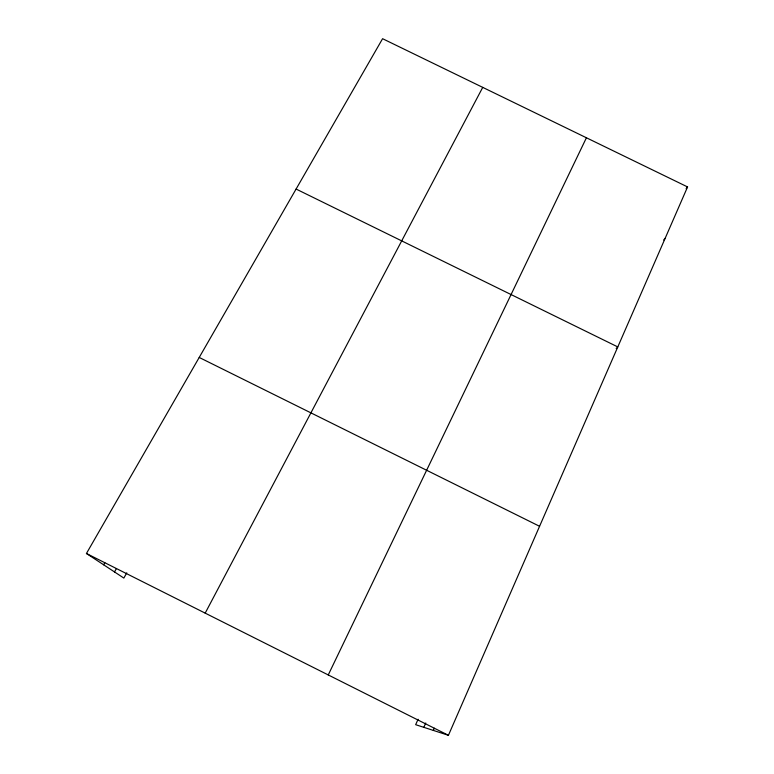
<?xml version="1.0" encoding="UTF-8"?>
<svg xmlns="http://www.w3.org/2000/svg" width="774" height="774" viewBox="0 0 774 774"><rect width="100%" height="100%" fill="white"/><g stroke="black" fill="none" stroke-linecap="round" stroke-linejoin="round"><path stroke-width="1.16" d="M418.086 719.259L415.657 724.687L448.427 735.3L687.564 186.931L382.588 38.7L86.436 553.487L123.85 578.081L126.781 572.828M433.343 730.414L434.32 728.208M423.833 727.337L425.768 722.974M328.253 674.947L586.421 137.772M205.187 613.134L482.734 87.375M114.504 571.938L116.284 568.793M103.639 564.797L104.819 562.717M686.132 188.662L687.564 186.931M663.666 240.017L665.156 238.315M616.172 348.532L617.787 346.926L296.094 189.05M199.218 357.453L539.575 526.291M86.436 553.487L448.427 735.3"/></g></svg>
